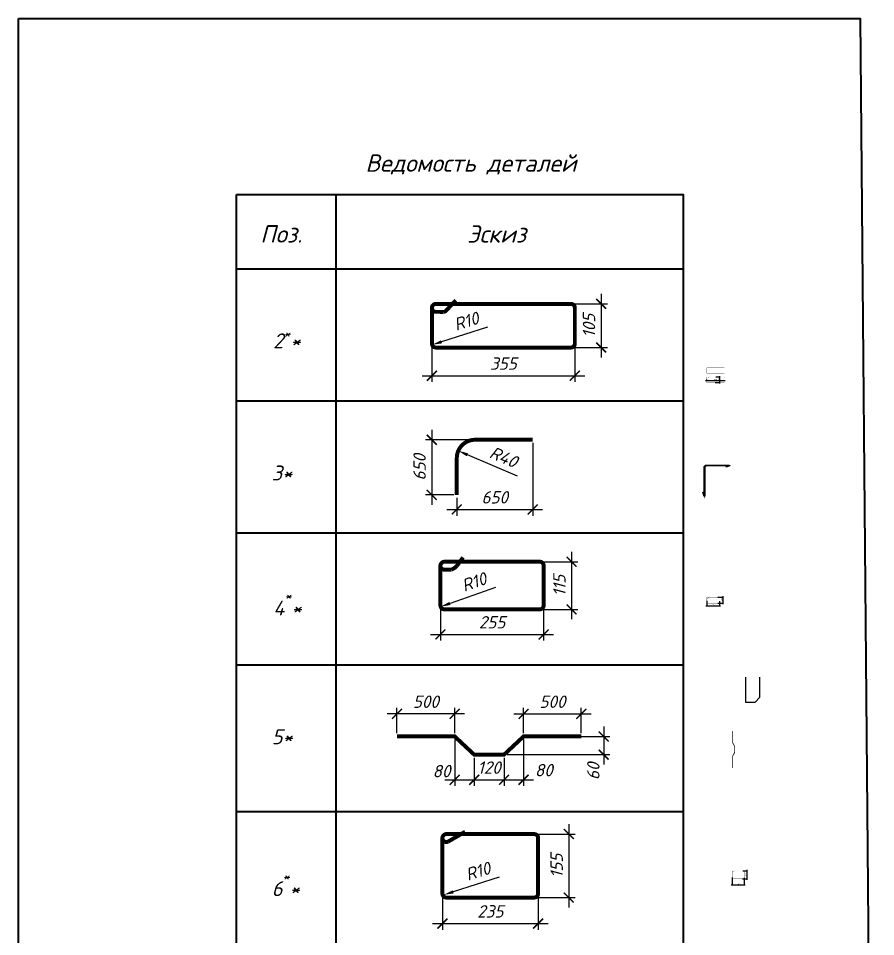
# Model space of a CAD drawing. Header units: millimetres. Extents: x -69292 to 68568, y 17750 to 120236.
# Drawn here: x -23561 to -6285, y 55118 to 73626 of the extents above; entities that cross this region are included whole.
import ezdxf

# ---------------------------------------------------------------- set-up
doc = ezdxf.new("R2010")
doc.units = ezdxf.units.MM
doc.header["$PDMODE"] = 3
doc.layers.get('0').update_dxf_attribs({"lineweight": 5})
doc.layers.get('Defpoints').update_dxf_attribs({"lineweight": 0})
for name, color, linetype, lineweight in [('#Dimensions', 7, 'Continuous', 9), ('#Арматура', 152, 'Continuous', 30), ('k_ Каркасы', 66, 'Continuous', 0), ('k_ Размеры', 7, 'Continuous', 15), ('k_ Рамка', 251, 'Continuous', 40), ('Штриховка', 7, 'Continuous', 25)]:
    doc.layers.add(name, color=color, linetype=linetype, lineweight=lineweight)
doc.layers.add('#Арматура вид_2', color=7, linetype='Continuous', lineweight=35, true_color=0x616161)
doc.styles.add('STEP PR', font='isocpeui.ttf')
doc.dimstyles.new('SPDS', dxfattribs={"dimscale": 10, "dimtxt": 2.5, "dimasz": 2, "dimexe": 1.25, "dimexo": 0.625, "dimtad": 1, "dimdec": 0, "dimrnd": 0.001, "dimtxsty": 'STEP PR', "dimblk": 'ARCHTICK', "dimcen": 2.5, "dimdle": 2, "dimclrd": 256, "dimclre": 256, "dimclrt": 7, "dimadec": 0, "dimazin": 2, "dimtfac": 0.75, "dimtdec": 0, "dimtmove": 1, "dimatfit": 3, "dimfxl": 1, "dimtolj": 1, "dimarcsym": 1})

# ---------------------------------------------------------------- blocks, each defined once
blk = doc.blocks.new('_ArchTick')
at = {"color": 0, "linetype": 'ByBlock', "const_width": 0.15}
blk.add_lwpolyline([(-0.5, -0.5), (0.5, 0.5)], dxfattribs=at)
blk = doc.blocks.new('*D222')
at = {"layer": '#Dimensions', "lineweight": -2, "transparency": 16777216}
for p, q in [((-13196, 65070), (-13196, 63603)), ((-14725, 63960), (-14725, 63603)), ((-14925, 63728), (-12996, 63728))]:
    blk.add_line(p, q, dxfattribs=at)
at = {"layer": 'Defpoints', "color": 0, "transparency": 16777216}
for p in [(-13196, 65133), (-14725, 64023), (-13196, 63728)]:
    blk.add_point(p, dxfattribs=at)
at = {"layer": '#Dimensions', "lineweight": -2, "transparency": 16777216, "xscale": 200, "yscale": 200, "zscale": 200, "rotation": 180}
blk.add_blockref('_ArchTick', (-14725, 63728), dxfattribs=at)
at = {"layer": '#Dimensions', "lineweight": -2, "transparency": 16777216, "xscale": 200, "yscale": 200, "zscale": 200}
blk.add_blockref('_ArchTick', (-13196, 63728), dxfattribs=at)
at = {"layer": '#Dimensions', "transparency": 16777216, "insert": (-13961, 63973), "char_height": 250, "attachment_point": 5, "style": 'STEP PR'}
blk.add_mtext('\\A1;650', dxfattribs=at)
blk = doc.blocks.new('*D215')
at = {"layer": '#Dimensions', "lineweight": -2, "transparency": 16777216}
for p, q in [((-15230, 65333), (-15230, 63823)), ((-14466, 65133), (-15355, 65133)), ((-14788, 64023), (-15355, 64023))]:
    blk.add_line(p, q, dxfattribs=at)
at = {"layer": 'Defpoints', "color": 0, "transparency": 16777216}
for p in [(-14404, 65133), (-15230, 64023), (-14725, 64023)]:
    blk.add_point(p, dxfattribs=at)
at = {"layer": '#Dimensions', "lineweight": -2, "transparency": 16777216, "xscale": 200, "yscale": 200, "zscale": 200}
for p, rotation in [((-15230, 65133), 90), ((-15230, 64023), 270)]:
    blk.add_blockref('_ArchTick', p, dxfattribs=dict(at, rotation=rotation))
at = {"layer": '#Dimensions', "transparency": 16777216, "insert": (-15475, 64578), "char_height": 250, "attachment_point": 5, "rotation": 90, "style": 'STEP PR'}
blk.add_mtext('\\A1;650', dxfattribs=at)
blk = doc.blocks.new('*D216')
at = {"layer": '#Dimensions', "lineweight": -2, "transparency": 16777216}
blk.add_line((-13500, 64397), (-14512, 64831), dxfattribs=at)
at = {"layer": '#Dimensions', "transparency": 16777216}
blk.add_solid([(-14498, 64861), (-14525, 64800), (-14695, 64909)], dxfattribs=at)
at = {"layer": 'Defpoints', "color": 0, "transparency": 16777216}
for p in [(-14695, 64909), (-14356, 64764)]:
    blk.add_point(p, dxfattribs=at)
at = {"layer": '#Dimensions', "transparency": 16777216, "insert": (-13782, 64785), "char_height": 250, "attachment_point": 5, "rotation": 336.8218, "style": 'STEP PR'}
blk.add_mtext('\\A1;R40', dxfattribs=at)
blk = doc.blocks.new('*D223')
at = {"layer": 'Defpoints', "color": 0, "transparency": 16777216}
for p in [(-9694, 66352), (-9334, 66343), (-9334, 66324)]:
    blk.add_point(p, dxfattribs=at)
at = {"layer": 'k_ Размеры', "lineweight": -2, "transparency": 16777216}
for p, q in [((-9714, 66324), (-9314, 66324)), ((-9694, 66346), (-9694, 66311)), ((-9334, 66337), (-9334, 66311))]:
    blk.add_line(p, q, dxfattribs=at)
at = {"layer": 'k_ Размеры', "lineweight": -2, "transparency": 16777216, "xscale": 20, "yscale": 20, "zscale": 20, "rotation": 180}
blk.add_blockref('_ArchTick', (-9694, 66324), dxfattribs=at)
at = {"layer": 'k_ Размеры', "lineweight": -2, "transparency": 16777216, "xscale": 20, "yscale": 20, "zscale": 20}
blk.add_blockref('_ArchTick', (-9334, 66324), dxfattribs=at)
at = {"layer": 'k_ Размеры', "color": 7, "transparency": 16777216, "insert": (-9514, 66343), "char_height": 25, "attachment_point": 5, "style": 'STEP PR'}
blk.add_mtext('\\A1;360', dxfattribs=at)
blk = doc.blocks.new('*D224')
at = {"layer": 'Defpoints', "color": 0, "transparency": 16777216}
for p in [(-9523, 66288), (-9514, 66398), (-9431, 66288)]:
    blk.add_point(p, dxfattribs=at)
at = {"layer": 'k_ Размеры', "lineweight": -2, "transparency": 16777216}
for p, q in [((-9517, 66288), (-9419, 66288)), ((-9507, 66398), (-9419, 66398)), ((-9431, 66418), (-9431, 66268))]:
    blk.add_line(p, q, dxfattribs=at)
at = {"layer": 'k_ Размеры', "lineweight": -2, "transparency": 16777216, "xscale": 20, "yscale": 20, "zscale": 20}
for p, rotation in [((-9431, 66398), 90), ((-9431, 66288), 270)]:
    blk.add_blockref('_ArchTick', p, dxfattribs=dict(at, rotation=rotation))
at = {"layer": 'k_ Размеры', "color": 7, "transparency": 16777216, "insert": (-9450, 66343), "char_height": 25, "attachment_point": 5, "rotation": 90, "style": 'STEP PR'}
blk.add_mtext('\\A1;110', dxfattribs=at)
blk = doc.blocks.new('*D225')
at = {"layer": '#Dimensions', "lineweight": -2, "transparency": 16777216}
for p, q in [((-11816, 68072), (-11816, 66792)), ((-12489, 67872), (-11691, 67872)), ((-12489, 66992), (-11691, 66992))]:
    blk.add_line(p, q, dxfattribs=at)
at = {"layer": 'Defpoints', "color": 0, "transparency": 16777216}
for p in [(-12551, 67872), (-12551, 66992), (-11816, 66992)]:
    blk.add_point(p, dxfattribs=at)
at = {"layer": '#Dimensions', "lineweight": -2, "transparency": 16777216, "xscale": 200, "yscale": 200, "zscale": 200}
for p, rotation in [((-11816, 67872), 90), ((-11816, 66992), 270)]:
    blk.add_blockref('_ArchTick', p, dxfattribs=dict(at, rotation=rotation))
at = {"layer": '#Dimensions', "transparency": 16777216, "insert": (-12061, 67432), "char_height": 250, "attachment_point": 5, "rotation": 90, "style": 'STEP PR'}
blk.add_mtext('\\A1;105', dxfattribs=at)
blk = doc.blocks.new('*D226')
at = {"layer": '#Dimensions', "lineweight": -2, "transparency": 16777216}
for p, q in [((-15226, 67206), (-15226, 66299)), ((-12346, 67206), (-12346, 66299)), ((-15426, 66424), (-12146, 66424))]:
    blk.add_line(p, q, dxfattribs=at)
at = {"layer": 'Defpoints', "color": 0, "transparency": 16777216}
for p in [(-15226, 67269), (-12346, 67269), (-12346, 66424)]:
    blk.add_point(p, dxfattribs=at)
at = {"layer": '#Dimensions', "lineweight": -2, "transparency": 16777216, "xscale": 200, "yscale": 200, "zscale": 200, "rotation": 180}
blk.add_blockref('_ArchTick', (-15226, 66424), dxfattribs=at)
at = {"layer": '#Dimensions', "lineweight": -2, "transparency": 16777216, "xscale": 200, "yscale": 200, "zscale": 200}
blk.add_blockref('_ArchTick', (-12346, 66424), dxfattribs=at)
at = {"layer": '#Dimensions', "transparency": 16777216, "insert": (-13786, 66669), "char_height": 250, "attachment_point": 5, "style": 'STEP PR'}
blk.add_mtext('\\A1;355', dxfattribs=at)
blk = doc.blocks.new('*D234')
at = {"layer": '#Dimensions', "lineweight": -2, "transparency": 16777216}
for p, q in [((-15055, 61732), (-15055, 61084)), ((-12975, 61782), (-12975, 61084)), ((-15255, 61209), (-12775, 61209))]:
    blk.add_line(p, q, dxfattribs=at)
at = {"layer": 'Defpoints', "color": 0, "transparency": 16777216}
for p in [(-12975, 61845), (-15055, 61794), (-12975, 61209)]:
    blk.add_point(p, dxfattribs=at)
at = {"layer": '#Dimensions', "lineweight": -2, "transparency": 16777216, "xscale": 200, "yscale": 200, "zscale": 200, "rotation": 180}
blk.add_blockref('_ArchTick', (-15055, 61209), dxfattribs=at)
at = {"layer": '#Dimensions', "lineweight": -2, "transparency": 16777216, "xscale": 200, "yscale": 200, "zscale": 200}
blk.add_blockref('_ArchTick', (-12975, 61209), dxfattribs=at)
at = {"layer": '#Dimensions', "transparency": 16777216, "insert": (-14015, 61454), "char_height": 250, "attachment_point": 5, "style": 'STEP PR'}
blk.add_mtext('\\A1;255', dxfattribs=at)
blk = doc.blocks.new('*D235')
at = {"layer": '#Dimensions', "lineweight": -2, "transparency": 16777216}
for p, q in [((-12412, 62874), (-12412, 61514)), ((-13124, 62674), (-12287, 62674)), ((-13185, 61714), (-12287, 61714))]:
    blk.add_line(p, q, dxfattribs=at)
at = {"layer": 'Defpoints', "color": 0, "transparency": 16777216}
for p in [(-13186, 62674), (-13247, 61714), (-12412, 61714)]:
    blk.add_point(p, dxfattribs=at)
at = {"layer": '#Dimensions', "lineweight": -2, "transparency": 16777216, "xscale": 200, "yscale": 200, "zscale": 200}
for p, rotation in [((-12412, 62674), 90), ((-12412, 61714), 270)]:
    blk.add_blockref('_ArchTick', p, dxfattribs=dict(at, rotation=rotation))
at = {"layer": '#Dimensions', "transparency": 16777216, "insert": (-12657, 62194), "char_height": 250, "attachment_point": 5, "rotation": 90, "style": 'STEP PR'}
blk.add_mtext('\\A1;115', dxfattribs=at)
blk = doc.blocks.new('*D236')
at = {"layer": 'Defpoints', "color": 0, "transparency": 16777216}
for p in [(-9688, 61890), (-9428, 61889), (-9428, 61784)]:
    blk.add_point(p, dxfattribs=at)
at = {"layer": 'k_ Размеры', "lineweight": -2, "transparency": 16777216}
for p, q in [((-9688, 61884), (-9688, 61772)), ((-9428, 61883), (-9428, 61772)), ((-9708, 61784), (-9408, 61784))]:
    blk.add_line(p, q, dxfattribs=at)
at = {"layer": 'k_ Размеры', "lineweight": -2, "transparency": 16777216, "xscale": 20, "yscale": 20, "zscale": 20, "rotation": 180}
blk.add_blockref('_ArchTick', (-9688, 61784), dxfattribs=at)
at = {"layer": 'k_ Размеры', "lineweight": -2, "transparency": 16777216, "xscale": 20, "yscale": 20, "zscale": 20}
blk.add_blockref('_ArchTick', (-9428, 61784), dxfattribs=at)
at = {"layer": 'k_ Размеры', "color": 7, "transparency": 16777216, "insert": (-9558, 61803), "char_height": 25, "attachment_point": 5, "style": 'STEP PR'}
blk.add_mtext('\\A1;260', dxfattribs=at)
blk = doc.blocks.new('*D237')
at = {"layer": 'Defpoints', "color": 0, "transparency": 16777216}
for p in [(-9472, 61961), (-9472, 61841), (-9361, 61841)]:
    blk.add_point(p, dxfattribs=at)
at = {"layer": 'k_ Размеры', "lineweight": -2, "transparency": 16777216}
for p, q in [((-9466, 61961), (-9349, 61961)), ((-9466, 61841), (-9349, 61841)), ((-9361, 61981), (-9361, 61821))]:
    blk.add_line(p, q, dxfattribs=at)
at = {"layer": 'k_ Размеры', "lineweight": -2, "transparency": 16777216, "xscale": 20, "yscale": 20, "zscale": 20}
for p, rotation in [((-9361, 61961), 90), ((-9361, 61841), 270)]:
    blk.add_blockref('_ArchTick', p, dxfattribs=dict(at, rotation=rotation))
at = {"layer": 'k_ Размеры', "color": 7, "transparency": 16777216, "insert": (-9380, 61901), "char_height": 25, "attachment_point": 5, "rotation": 90, "style": 'STEP PR'}
blk.add_mtext('\\A1;120', dxfattribs=at)
blk = doc.blocks.new('*D238')
at = {"layer": '#Dimensions', "lineweight": -2, "transparency": 16777216}
blk.add_line((-14106, 67400), (-15032, 67108), dxfattribs=at)
at = {"layer": '#Dimensions', "transparency": 16777216}
blk.add_solid([(-15042, 67139), (-15022, 67076), (-15223, 67047)], dxfattribs=at)
at = {"layer": 'Defpoints', "color": 0, "transparency": 16777216}
for p in [(-15223, 67047), (-15146, 67072)]:
    blk.add_point(p, dxfattribs=at)
at = {"layer": '#Dimensions', "transparency": 16777216, "insert": (-14535, 67521), "char_height": 250, "attachment_point": 5, "rotation": 17.5041, "style": 'STEP PR'}
blk.add_mtext('\\A1;R10', dxfattribs=at)
blk = doc.blocks.new('*D239')
at = {"layer": '#Dimensions', "lineweight": -2, "transparency": 16777216}
blk.add_line((-13946, 62158), (-14862, 61834), dxfattribs=at)
at = {"layer": '#Dimensions', "transparency": 16777216}
blk.add_solid([(-14873, 61866), (-14851, 61803), (-15050, 61768)], dxfattribs=at)
at = {"layer": 'Defpoints', "color": 0, "transparency": 16777216}
for p in [(-15050, 61768), (-14975, 61794)]:
    blk.add_point(p, dxfattribs=at)
at = {"layer": '#Dimensions', "transparency": 16777216, "insert": (-14379, 62265), "char_height": 250, "attachment_point": 5, "rotation": 19.4607, "style": 'STEP PR'}
blk.add_mtext('\\A1;R10', dxfattribs=at)
blk = doc.blocks.new('*D240')
at = {"layer": '#Dimensions', "lineweight": -2, "transparency": 16777216}
for p, q in [((-15015, 56082), (-15015, 55257)), ((-13086, 56082), (-13086, 55257)), ((-15215, 55382), (-12886, 55382))]:
    blk.add_line(p, q, dxfattribs=at)
at = {"layer": 'Defpoints', "color": 0, "transparency": 16777216}
for p in [(-15015, 56145), (-13086, 56145), (-13086, 55382)]:
    blk.add_point(p, dxfattribs=at)
at = {"layer": '#Dimensions', "lineweight": -2, "transparency": 16777216, "xscale": 200, "yscale": 200, "zscale": 200, "rotation": 180}
blk.add_blockref('_ArchTick', (-15015, 55382), dxfattribs=at)
at = {"layer": '#Dimensions', "lineweight": -2, "transparency": 16777216, "xscale": 200, "yscale": 200, "zscale": 200}
blk.add_blockref('_ArchTick', (-13086, 55382), dxfattribs=at)
at = {"layer": '#Dimensions', "transparency": 16777216, "insert": (-14050, 55627), "char_height": 250, "attachment_point": 5, "style": 'STEP PR'}
blk.add_mtext('\\A1;235', dxfattribs=at)
blk = doc.blocks.new('*D241')
at = {"layer": '#Dimensions', "lineweight": -2, "transparency": 16777216}
for p, q in [((-12468, 57386), (-12468, 55706)), ((-13327, 57186), (-12343, 57186)), ((-13327, 55906), (-12343, 55906))]:
    blk.add_line(p, q, dxfattribs=at)
at = {"layer": 'Defpoints', "color": 0, "transparency": 16777216}
for p in [(-13389, 57186), (-13389, 55906), (-12468, 55906)]:
    blk.add_point(p, dxfattribs=at)
at = {"layer": '#Dimensions', "lineweight": -2, "transparency": 16777216, "xscale": 200, "yscale": 200, "zscale": 200}
for p, rotation in [((-12468, 57186), 90), ((-12468, 55906), 270)]:
    blk.add_blockref('_ArchTick', p, dxfattribs=dict(at, rotation=rotation))
at = {"layer": '#Dimensions', "transparency": 16777216, "insert": (-12713, 56546), "char_height": 250, "attachment_point": 5, "rotation": 90, "style": 'STEP PR'}
blk.add_mtext('\\A1;155\\P', dxfattribs=at)
blk = doc.blocks.new('*D242')
at = {"layer": 'Defpoints', "color": 0, "transparency": 16777216}
for p in [(-8975, 56282), (-8969, 56442), (-8877, 56282)]:
    blk.add_point(p, dxfattribs=at)
at = {"layer": 'k_ Размеры', "lineweight": -2, "transparency": 16777216}
for p, q in [((-8877, 56462), (-8877, 56262)), ((-8969, 56282), (-8864, 56282)), ((-8963, 56442), (-8864, 56442))]:
    blk.add_line(p, q, dxfattribs=at)
at = {"layer": 'k_ Размеры', "lineweight": -2, "transparency": 16777216, "xscale": 20, "yscale": 20, "zscale": 20}
for p, rotation in [((-8877, 56442), 90), ((-8877, 56282), 270)]:
    blk.add_blockref('_ArchTick', p, dxfattribs=dict(at, rotation=rotation))
at = {"layer": 'k_ Размеры', "color": 7, "transparency": 16777216, "insert": (-8896, 56362), "char_height": 25, "attachment_point": 5, "rotation": 90, "style": 'STEP PR'}
blk.add_mtext('\\A1;160', dxfattribs=at)
blk = doc.blocks.new('*D243')
at = {"layer": 'Defpoints', "color": 0, "transparency": 16777216}
for p in [(-9174, 56315), (-8933, 56309), (-8933, 56164)]:
    blk.add_point(p, dxfattribs=at)
at = {"layer": 'k_ Размеры', "lineweight": -2, "transparency": 16777216}
for p, q in [((-9174, 56309), (-9174, 56151)), ((-8933, 56303), (-8933, 56151)), ((-9194, 56164), (-8913, 56164))]:
    blk.add_line(p, q, dxfattribs=at)
at = {"layer": 'k_ Размеры', "lineweight": -2, "transparency": 16777216, "xscale": 20, "yscale": 20, "zscale": 20, "rotation": 180}
blk.add_blockref('_ArchTick', (-9174, 56164), dxfattribs=at)
at = {"layer": 'k_ Размеры', "lineweight": -2, "transparency": 16777216, "xscale": 20, "yscale": 20, "zscale": 20}
blk.add_blockref('_ArchTick', (-8933, 56164), dxfattribs=at)
at = {"layer": 'k_ Размеры', "color": 7, "transparency": 16777216, "insert": (-9053, 56182), "char_height": 25, "attachment_point": 5, "style": 'STEP PR'}
blk.add_mtext('\\A1;241', dxfattribs=at)
blk = doc.blocks.new('*D217')
at = {"layer": '#Dimensions', "lineweight": -2, "transparency": 16777216}
blk.add_line((-13871, 56314), (-14797, 56022), dxfattribs=at)
at = {"layer": '#Dimensions', "transparency": 16777216}
blk.add_solid([(-14807, 56053), (-14787, 55990), (-14987, 55961)], dxfattribs=at)
at = {"layer": 'Defpoints', "color": 0, "transparency": 16777216}
for p in [(-14987, 55961), (-14911, 55986)]:
    blk.add_point(p, dxfattribs=at)
at = {"layer": '#Dimensions', "transparency": 16777216, "insert": (-14300, 56435), "char_height": 250, "attachment_point": 5, "rotation": 17.5041, "style": 'STEP PR'}
blk.add_mtext('\\A1;R10', dxfattribs=at)
blk = doc.blocks.new('*D384')
at = {"layer": '#Dimensions', "lineweight": -2, "transparency": 16777216}
for p, q in [((-13579, 59608), (-12016, 59608)), ((-13379, 59216), (-13379, 59733)), ((-12216, 59216), (-12216, 59733))]:
    blk.add_line(p, q, dxfattribs=at)
at = {"layer": 'Defpoints', "color": 0, "transparency": 16777216}
for p in [(-12216, 59608), (-13379, 59153), (-12216, 59153)]:
    blk.add_point(p, dxfattribs=at)
at = {"layer": '#Dimensions', "lineweight": -2, "transparency": 16777216, "xscale": 200, "yscale": 200, "zscale": 200, "rotation": 180}
blk.add_blockref('_ArchTick', (-13379, 59608), dxfattribs=at)
at = {"layer": '#Dimensions', "lineweight": -2, "transparency": 16777216, "xscale": 200, "yscale": 200, "zscale": 200}
blk.add_blockref('_ArchTick', (-12216, 59608), dxfattribs=at)
at = {"layer": '#Dimensions', "transparency": 16777216, "insert": (-12798, 59853), "char_height": 250, "attachment_point": 5, "style": 'STEP PR'}
blk.add_mtext('\\A1;500', dxfattribs=at)
blk = doc.blocks.new('*D385')
at = {"layer": '#Dimensions', "lineweight": -2, "transparency": 16777216}
for p, q in [((-14568, 59608), (-16131, 59608)), ((-15931, 59216), (-15931, 59733)), ((-14768, 59216), (-14768, 59733))]:
    blk.add_line(p, q, dxfattribs=at)
at = {"layer": 'Defpoints', "color": 0, "transparency": 16777216}
for p in [(-15931, 59608), (-15931, 59153), (-14768, 59153)]:
    blk.add_point(p, dxfattribs=at)
at = {"layer": '#Dimensions', "lineweight": -2, "transparency": 16777216, "xscale": 200, "yscale": 200, "zscale": 200, "rotation": 180}
blk.add_blockref('_ArchTick', (-15931, 59608), dxfattribs=at)
at = {"layer": '#Dimensions', "lineweight": -2, "transparency": 16777216, "xscale": 200, "yscale": 200, "zscale": 200}
blk.add_blockref('_ArchTick', (-14768, 59608), dxfattribs=at)
at = {"layer": '#Dimensions', "transparency": 16777216, "insert": (-15349, 59853), "char_height": 250, "attachment_point": 5, "style": 'STEP PR'}
blk.add_mtext('\\A1;500', dxfattribs=at)
blk = doc.blocks.new('*D386')
at = {"layer": '#Dimensions', "lineweight": -2, "transparency": 16777216}
for p, q in [((-11765, 59353), (-11765, 58586)), ((-13317, 59153), (-11640, 59153)), ((-13710, 58786), (-11640, 58786))]:
    blk.add_line(p, q, dxfattribs=at)
at = {"layer": 'Defpoints', "color": 0, "transparency": 16777216}
for p in [(-13379, 59153), (-13773, 58786), (-11765, 58786)]:
    blk.add_point(p, dxfattribs=at)
at = {"layer": '#Dimensions', "lineweight": -2, "transparency": 16777216, "xscale": 200, "yscale": 200, "zscale": 200}
for p, rotation in [((-11765, 59153), 90), ((-11765, 58786), 270)]:
    blk.add_blockref('_ArchTick', p, dxfattribs=dict(at, rotation=rotation))
at = {"layer": '#Dimensions', "transparency": 16777216, "insert": (-11973, 58450), "char_height": 250, "attachment_point": 5, "rotation": 90, "style": 'STEP PR'}
blk.add_mtext('\\A1;60', dxfattribs=at)
blk = doc.blocks.new('*D387')
at = {"layer": '#Dimensions', "lineweight": -2, "transparency": 16777216}
for p, q in [((-14768, 59091), (-14768, 58155)), ((-14374, 58724), (-14374, 58155)), ((-14968, 58280), (-14174, 58280))]:
    blk.add_line(p, q, dxfattribs=at)
at = {"layer": 'Defpoints', "color": 0, "transparency": 16777216}
for p in [(-14768, 59153), (-14374, 58786), (-14374, 58280)]:
    blk.add_point(p, dxfattribs=at)
at = {"layer": '#Dimensions', "lineweight": -2, "transparency": 16777216, "xscale": 200, "yscale": 200, "zscale": 200, "rotation": 180}
blk.add_blockref('_ArchTick', (-14768, 58280), dxfattribs=at)
at = {"layer": '#Dimensions', "lineweight": -2, "transparency": 16777216, "xscale": 200, "yscale": 200, "zscale": 200}
blk.add_blockref('_ArchTick', (-14374, 58280), dxfattribs=at)
at = {"layer": '#Dimensions', "transparency": 16777216, "insert": (-15034, 58454), "char_height": 250, "attachment_point": 5, "style": 'STEP PR'}
blk.add_mtext('\\A1;80', dxfattribs=at)
blk = doc.blocks.new('*D388')
at = {"layer": '#Dimensions', "lineweight": -2, "transparency": 16777216}
for p, q in [((-14374, 58724), (-14374, 58155)), ((-13773, 58724), (-13773, 58155)), ((-14574, 58280), (-13573, 58280))]:
    blk.add_line(p, q, dxfattribs=at)
at = {"layer": 'Defpoints', "color": 0, "transparency": 16777216}
for p in [(-14374, 58786), (-13773, 58786), (-13773, 58280)]:
    blk.add_point(p, dxfattribs=at)
at = {"layer": '#Dimensions', "lineweight": -2, "transparency": 16777216, "xscale": 200, "yscale": 200, "zscale": 200, "rotation": 180}
blk.add_blockref('_ArchTick', (-14374, 58280), dxfattribs=at)
at = {"layer": '#Dimensions', "lineweight": -2, "transparency": 16777216, "xscale": 200, "yscale": 200, "zscale": 200}
blk.add_blockref('_ArchTick', (-13773, 58280), dxfattribs=at)
at = {"layer": '#Dimensions', "transparency": 16777216, "insert": (-14074, 58525), "char_height": 250, "attachment_point": 5, "style": 'STEP PR'}
blk.add_mtext('\\A1;120', dxfattribs=at)
blk = doc.blocks.new('*D389')
at = {"layer": '#Dimensions', "lineweight": -2, "transparency": 16777216}
for p, q in [((-13379, 59091), (-13379, 58155)), ((-13773, 58724), (-13773, 58155)), ((-13973, 58280), (-13179, 58280))]:
    blk.add_line(p, q, dxfattribs=at)
at = {"layer": 'Defpoints', "color": 0, "transparency": 16777216}
for p in [(-13379, 59153), (-13773, 58786), (-13379, 58280)]:
    blk.add_point(p, dxfattribs=at)
at = {"layer": '#Dimensions', "lineweight": -2, "transparency": 16777216, "xscale": 200, "yscale": 200, "zscale": 200, "rotation": 180}
blk.add_blockref('_ArchTick', (-13773, 58280), dxfattribs=at)
at = {"layer": '#Dimensions', "lineweight": -2, "transparency": 16777216, "xscale": 200, "yscale": 200, "zscale": 200}
blk.add_blockref('_ArchTick', (-13379, 58280), dxfattribs=at)
at = {"layer": '#Dimensions', "transparency": 16777216, "insert": (-12972, 58474), "char_height": 250, "attachment_point": 5, "style": 'STEP PR'}
blk.add_mtext('\\A1;80', dxfattribs=at)

msp = doc.modelspace()

# ---------------------------------------------------------------- linework, layer by layer
at = {"layer": '#Арматура', "const_width": 80}
for points in [[(-15226.3, 67791.5), (-15226.3, 67071.5, 0.4142136), (-15146.3, 66991.5), (-12426.3, 66991.5, 0.4142136), (-12346.3, 67071.5), (-12346.3, 67791.5, 0.4142136), (-12426.3, 67871.5), (-15146.3, 67871.5, 0.4142136), (-15226.3, 67791.5, 0.4142136), (-15146.3, 67711.5), (-14987.3, 67710.5, 0.183017), (-14944.7, 67732.4), (-14745.2, 67943.4)], [(-13196.5, 65132.9), (-14356.5, 65132.9, 0.4142136), (-14725.2, 64764.2), (-14725.2, 64022.8)], [(-15054.8, 62594.3), (-15054.8, 61794.3, 0.4142136), (-14974.8, 61714.3), (-13054.8, 61714.3, 0.4142136), (-12974.8, 61794.3), (-12974.8, 62594.3, 0.4142136), (-13054.8, 62674.3), (-14974.8, 62674.3, 0.4142136), (-15054.8, 62594.3, 0.4142136), (-14974.8, 62514.3, 0.0188096), (-14839.7, 62515.3, 0.1305177), (-14725.7, 62588.7), (-14599.2, 62761.7)], [(-15014.6, 57105.5), (-15014.6, 55985.5, 0.4142136), (-14934.6, 55905.5), (-13166.4, 55905.5, 0.4142136), (-13086.4, 55985.5), (-13086.4, 57105.5, 0.4142136), (-13166.4, 57185.5), (-14934.6, 57185.5, 0.4142136), (-15014.6, 57105.5, 0.4142136), (-14934.6, 57025.5, 0.0984914), (-14904, 57031.6), (-14557.6, 57231.6)]]:
    msp.add_lwpolyline(points, format="xyb", dxfattribs=at)
at = {"layer": '#Арматура'}
msp.add_lwpolyline([(-9769.3, 64073.4), (-9754.2, 64078.5), (-9742.3, 64043.2), (-9742.3, 64574.3, -0.4142136), (-9694.3, 64622.3), (-9234.2, 64622.3), (-9231.1, 64606.9), (-9293, 64579.9), (-9299.4, 64594.5), (-9272.6, 64606.3), (-9694.3, 64606.3, 0.4142136), (-9726.3, 64574.3), (-9726.3, 63994.1), (-9741.9, 63991.7)], format="xyb", close=True, dxfattribs=at)
for points, const_width in [([(-9167, 59263.2), (-9167, 59030.6), (-9125.9, 58951.9), (-9125.9, 58891.2)], 16), ([(-15930.8, 59153.2), (-14767.8, 59153.2), (-14374.5, 58786), (-14071.2, 58786)], 80), ([(-12216.3, 59153.2), (-13379.3, 59153.2), (-13772.7, 58786), (-14075.9, 58786)], 80), ([(-9167, 58520.3), (-9167, 58752.9), (-9125.9, 58831.5), (-9125.9, 58892.2)], 16)]:
    msp.add_lwpolyline(points, dxfattribs=dict(at, const_width=const_width))
at = {"layer": '#Арматура вид_2', "const_width": 16}
msp.add_lwpolyline([(-9296.2, 64587.2), (-9234.3, 64614.3), (-9694.3, 64614.3, 0.4142136), (-9734.3, 64574.3), (-9734.3, 63994.3), (-9761.8, 64076)], format="xyb", dxfattribs=at)
at = {"color": 3, "lineweight": 40}
msp.add_lwpolyline([(-23560.9, 73626.2), (-6596, 73626.2), (-6284.5, 38629.6), (-23560.9, 38629.6)], close=True, dxfattribs=at)
at = {"layer": 'k_ Каркасы', "const_width": 4}
msp.add_lwpolyline([(-9693.7, 66574.3), (-9693.7, 66484.3, 0.4142136), (-9683.7, 66474.3), (-9343.7, 66474.3, 0.4142136), (-9333.7, 66484.3), (-9333.7, 66574.3, 0.4142136), (-9343.7, 66584.3), (-9683.7, 66584.3, 0.4142136), (-9693.7, 66574.3)], format="xyb", close=True, dxfattribs=at)
at = {"layer": 'k_ Каркасы'}
msp.add_lwpolyline([(-9693.7, 66388.1, 4, 4, 0), (-9693.7, 66298.1, 4, 4, 0.4142136), (-9683.7, 66288.1, 4, 4, 0), (-9343.7, 66288.1, 4, 4, 0.4142136), (-9333.7, 66298.1, 4, 4, 0), (-9333.7, 66388.1, 4, 4, 0.4142136), (-9343.7, 66398.1, 4, 4, 0), (-9683.7, 66398.1, 4, 4, 0.4142136), (-9693.7, 66388.1, 4, 4, 0.4142136), (-9683.7, 66378.1, 4, 4, 0), (-9663.8, 66377.9, 4, 4, 0.183017), (-9658.5, 66380.7, 4, 4, 0), (-9633.5, 66407.1, 0, 0, 0)], format="xyseb", dxfattribs=at)
at = {"layer": 'k_ Каркасы', "const_width": 4}
for points in [[(-9687.9, 61950.7), (-9687.9, 61850.7, 0.4142136), (-9677.9, 61840.7), (-9437.9, 61840.7, 0.4142136), (-9427.9, 61850.7), (-9427.9, 61950.7, 0.4142136), (-9437.9, 61960.7), (-9677.9, 61960.7, 0.4142136), (-9687.9, 61950.7, 0.4142136), (-9677.9, 61940.7, 0.0188096), (-9661, 61940.8, 0.1305177), (-9646.8, 61950), (-9631, 61971.6)], [(-9174, 56432.5), (-9174, 56292.5, 0.4142136), (-9164, 56282.5), (-8943, 56282.5, 0.4142136), (-8933, 56292.5), (-8933, 56432.5, 0.4142136), (-8943, 56442.5), (-9164, 56442.5, 0.4142136), (-9174, 56432.5, 0.4142136), (-9164, 56422.5, 0.0984914), (-9160.2, 56423.2), (-9116.9, 56448.2)]]:
    msp.add_lwpolyline(points, format="xyb", dxfattribs=at)
at = {"layer": 'k_ Рамка'}
msp.add_lwpolyline([(-19166, 70077.6), (-10166, 70077.6), (-10166, 42631.7), (-19166, 42631.7)], close=True, dxfattribs=at)
for points in [[(-17166, 70077.6), (-17166, 44343.9)], [(-19166, 68577.6), (-10166, 68577.6)], [(-19166, 65916.2), (-10166, 65916.2)], [(-19166, 65916.2), (-10166, 65916.2)], [(-19166, 63257.1), (-10166, 63257.1)], [(-19166, 63257.1), (-10166, 63257.1)], [(-19166, 60598.1), (-10166, 60598.1)], [(-19166, 57639.1), (-10166, 57639.1)]]:
    msp.add_lwpolyline(points, dxfattribs=at)
at = {"layer": 'Штриховка'}
msp.add_lwpolyline([(-8909.7, 60345.7), (-8909.7, 59845.7), (-8709.7, 59845.7), (-8617.7, 59945.7), (-8617.7, 60345.7)], dxfattribs=at)

# ---------------------------------------------------------------- texts
at = {"layer": 'k_ Рамка', "style": 'STEP PR'}
for s, p in [('Поз.', (-18686.2, 69106.4)), ('Эскиз', (-14518, 69106.4))]:
    msp.add_text(s, height=350, dxfattribs=at).set_placement(p)
at = {"layer": 'k_ Рамка', "insert": (-17458.3, 70884.2), "char_height": 350, "width": 8861.364, "attachment_point": 1, "style": 'STEP PR'}
msp.add_mtext('    Ведомость деталей', dxfattribs=at)
at = {"layer": 'k_ Рамка', "color": 3, "char_height": 300, "width": 807.27, "attachment_point": 4, "line_spacing_factor": 1.2, "style": 'STEP PR'}
for s, insert in [('\\A1;2{\\H0.7x;\\S*^ ;}*', (-18425.9, 67178.1)), ('3*', (-18456.1, 64463.5)), ('4{\\A1;\\H0.7x;\\S*^ ;}*', (-18425.9, 61843.1)), ('5*', (-18456.1, 59145.5)), ('6{\\A1;\\H0.7x;\\S*^ ;}*', (-18456.1, 56186.4))]:
    msp.add_mtext(s, dxfattribs=dict(at, insert=insert))

# ---------------------------------------------------------------- dimensions: what is measured, and where the dimension line sits
at = {"layer": '#Dimensions'}
for base, p1, p2, text, picture, middle in [((-11816.5, 66991.5), (-12551.2, 67871.5), (-12551.2, 66991.5), '105', '*D225', (-12061.5, 67431.5)), ((-15230, 64022.8), (-14403.9, 65132.9), (-14725.2, 64022.8), '650', '*D215', (-15475, 64577.9)), ((-12412, 61714.3), (-13186.3, 62674.3), (-13247.2, 61714.3), '115', '*D235', (-12657, 62194.3)), ((-12467.7, 55905.5), (-13389.2, 57185.5), (-13389.2, 55905.5), '155\\P', '*D241', (-12712.7, 56545.5))]:
    dim = msp.add_linear_dim(base=base, p1=p1, p2=p2, angle=90, text=text, dimstyle='SPDS', override={"dimscale": 100, "dimgap": 1.2, "dimrnd": 5, "dimblk1": 'ArchTick', "dimblk2": 'ArchTick', "dimsah": 1, "dimclrt": 256}, dxfattribs=at)
    dim.commit()
    dim.dimension.update_dxf_attribs({"geometry": picture, "text_midpoint": middle})
for center, mpoint, text, override, picture, middle in [((-15146.3, 67071.5), (-15222.6, 67047.5), 'R10', {"dimscale": 100, "dimgap": 1.2, "dimrnd": 5, "dimblk1": 'ArchTick', "dimsah": 1, "dimclrt": 256}, '*D238', (-14461.1, 67287.6)), ((-14356.5, 64764.2), (-14695.4, 64909.3), 'R40', {"dimscale": 100, "dimgap": 1.2, "dimrnd": 5, "dimtxsty": 'STEP PR', "dimblk1": 'ArchTick', "dimsah": 1, "dimclrt": 256}, '*D216', (-13878.1, 64559.4)), ((-14974.8, 61794.3), (-15050.2, 61767.7), 'R10', {"dimscale": 100, "dimgap": 1.2, "dimrnd": 5, "dimblk1": 'ArchTick', "dimsah": 1, "dimclrt": 256}, '*D239', (-14297.4, 62033.7)), ((-14911.2, 55985.5), (-14987.5, 55961.4), 'R10', {"dimscale": 100, "dimgap": 1.2, "dimrnd": 5, "dimblk1": 'ArchTick', "dimsah": 1, "dimclrt": 256}, '*D217', (-14225.9, 56201.6))]:
    dim = msp.add_radius_dim(center=center, mpoint=mpoint, text=text, dimstyle='SPDS', override=override, dxfattribs=at)
    dim.commit()
    dim.dimension.update_dxf_attribs({"geometry": picture, "text_midpoint": middle, "dimtype": 164})
for base, p1, p2, text, override, picture, middle in [((-12346.3, 66424.3), (-15226.3, 67269), (-12346.3, 67269), '355', {"dimscale": 100, "dimgap": 1.2, "dimrnd": 5, "dimblk1": 'ArchTick', "dimblk2": 'ArchTick', "dimsah": 1, "dimclrt": 256}, '*D226', (-13786.3, 66669.3)), ((-13196.5, 63728.2), (-14725.2, 64022.8), (-13196.5, 65132.9), '650', {"dimscale": 100, "dimgap": 1.2, "dimrnd": 5, "dimtxsty": 'STEP PR', "dimblk1": 'ArchTick', "dimblk2": 'ArchTick', "dimsah": 1, "dimclrt": 256}, '*D222', (-13960.8, 63973.2)), ((-12974.8, 61208.9), (-15054.8, 61794.3), (-12974.8, 61844.9), '255', {"dimscale": 100, "dimgap": 1.2, "dimrnd": 5, "dimblk1": 'ArchTick', "dimblk2": 'ArchTick', "dimsah": 1, "dimclrt": 256}, '*D234', (-14014.8, 61453.9)), ((-15930.8, 59607.9), (-14767.8, 59153.2), (-15930.8, 59153.2), '500', {"dimscale": 100, "dimgap": 1.2, "dimrnd": 5, "dimblk1": 'ArchTick', "dimblk2": 'ArchTick', "dimsah": 1, "dimclrt": 256}, '*D385', (-15349.3, 59852.9)), ((-12216.3, 59607.9), (-13379.3, 59153.2), (-12216.3, 59153.2), '500', {"dimscale": 100, "dimgap": 1.2, "dimrnd": 5, "dimblk1": 'ArchTick', "dimblk2": 'ArchTick', "dimsah": 1, "dimclrt": 256}, '*D384', (-12797.8, 59852.9)), ((-13086.4, 55381.6), (-15014.6, 56145), (-13086.4, 56145), '235', {"dimscale": 100, "dimgap": 1.2, "dimrnd": 5, "dimblk1": 'ArchTick', "dimblk2": 'ArchTick', "dimsah": 1, "dimclrt": 256}, '*D240', (-14050.5, 55626.6))]:
    dim = msp.add_linear_dim(base=base, p1=p1, p2=p2, text=text, dimstyle='SPDS', override=override, dxfattribs=at)
    dim.commit()
    dim.dimension.update_dxf_attribs({"geometry": picture, "text_midpoint": middle})
dim = msp.add_linear_dim(base=(-11764.7, 58786), p1=(-13379.3, 59153.2), p2=(-13772.7, 58786), angle=90, text='60', dimstyle='SPDS', override={"dimscale": 100, "dimgap": 1.2, "dimrnd": 5, "dimblk1": 'ArchTick', "dimblk2": 'ArchTick', "dimsah": 1, "dimclrt": 256}, dxfattribs=at)
dim.commit()
dim.dimension.update_dxf_attribs({"geometry": '*D386', "text_midpoint": (-11728, 58449.6), "dimtype": 160})
for base, p1, p2, text, picture, middle in [((-14374.5, 58280), (-14767.8, 59153.2), (-14374.5, 58786), '80', '*D387', (-15034.1, 58208.8)), ((-13379.3, 58280), (-13772.7, 58786), (-13379.3, 59153.2), '80', '*D389', (-12971.6, 58229.5)), ((-13772.7, 58280), (-14374.5, 58786), (-13772.7, 58786), '120', '*D388', (-14073.6, 58280))]:
    dim = msp.add_linear_dim(base=base, p1=p1, p2=p2, text=text, dimstyle='SPDS', override={"dimscale": 100, "dimgap": 1.2, "dimrnd": 5, "dimblk1": 'ArchTick', "dimblk2": 'ArchTick', "dimsah": 1, "dimclrt": 256}, dxfattribs=at)
    dim.commit()
    dim.dimension.update_dxf_attribs({"geometry": picture, "text_midpoint": middle, "dimtype": 160})
at = {"layer": 'k_ Размеры'}
for base, p1, p2, picture, middle in [((-9333.7, 66323.8), (-9693.7, 66352.1), (-9333.7, 66343.1), '*D223', (-9513.7, 66342.5)), ((-9427.9, 61784.3), (-9687.9, 61889.9), (-9427.9, 61889.1), '*D236', (-9557.9, 61803.1)), ((-8933, 56163.6), (-9174, 56315.3), (-8933, 56309.5), '*D243', (-9053.5, 56182.4))]:
    dim = msp.add_linear_dim(base=base, p1=p1, p2=p2, dimstyle='SPDS', dxfattribs=at)
    dim.commit()
    dim.dimension.update_dxf_attribs({"geometry": picture, "text_midpoint": middle})
for base, p1, p2, picture, middle in [((-9431.5, 66288.1), (-9513.7, 66398.1), (-9522.9, 66288.1), '*D224', (-9450.2, 66343.1)), ((-9361, 61840.7), (-9472.4, 61960.7), (-9472.4, 61840.7), '*D237', (-9379.8, 61900.7)), ((-8876.9, 56282.5), (-8968.8, 56442.5), (-8975, 56282.5), '*D242', (-8895.6, 56362.5))]:
    dim = msp.add_linear_dim(base=base, p1=p1, p2=p2, angle=90, dimstyle='SPDS', dxfattribs=at)
    dim.commit()
    dim.dimension.update_dxf_attribs({"geometry": picture, "text_midpoint": middle})

doc.saveas('drawing.dxf')
